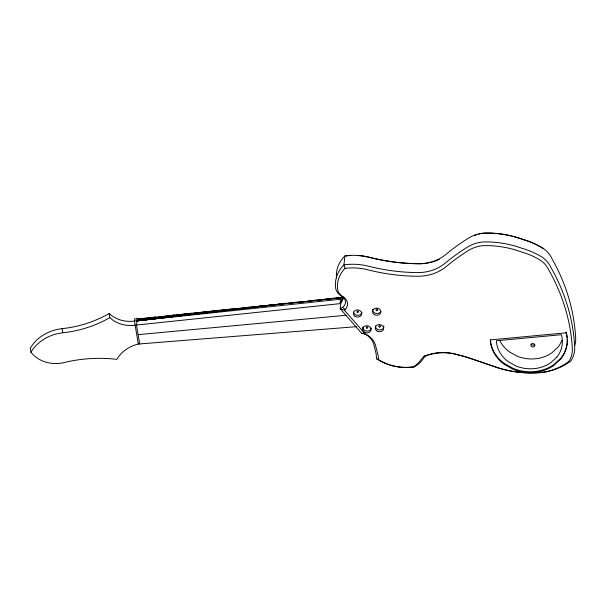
<?xml version="1.0" encoding="UTF-8"?>
<svg xmlns="http://www.w3.org/2000/svg" width="606" height="606" viewBox="0 0 606 606"><rect width="100%" height="100%" fill="white"/><g stroke="black" fill="none" stroke-linecap="round" stroke-linejoin="round"><path stroke-width="0.91" d="M137.145 319.392L155.901 317.044L137.183 319.036M156.28 317.362L174.111 315.12L155.863 317.4M174.073 315.476L191.132 313.31L174.528 315.075L134.456 321.051A29.293 25.104 -9.1 0 1 109.171 313.514A105.133 90.089 -9.1 0 1 62.115 328.664A39.329 33.701 -9.1 0 0 30.3 348.117L30.967 352.253A31.414 26.914 -9.1 0 0 64.297 362.547L67.736 361.714A129.26 110.754 -9.1 0 1 116.882 359.373A31.936 27.368 -9.1 0 1 138.304 344.049L356.411 326.672M343.261 297.19L343.231 297.584L191.549 313.272L136.994 320.816L343.291 298.947M222.304 310.378L207.6 311.575L136.994 320.816L286.35 303.576M236.613 308.863L236.643 308.484L222.758 309.961L136.994 320.816L286.199 303.235L275.238 304.78M237.022 308.818L250.134 307.06L250.096 307.439M250.513 307.393L262.852 305.712L262.815 306.091M263.231 306.045L274.859 304.439L274.821 304.818M307.053 301.371L297.304 302.417L343.223 297.546M316.696 300.387L316.726 300L307.469 301.364M317.105 300.349L325.876 299.023L325.846 299.425M334.542 298.5L334.58 298.107L326.293 298.985L326.263 299.379M340.496 299.243L340.019 303.644L135.115 325.187A29.293 25.104 -9.1 0 1 109.83 317.65A105.133 90.089 -9.1 0 1 62.782 332.8A39.329 33.701 -9.1 0 0 30.967 352.253M566.057 332.845L490.284 339.898A38.557 32.701 6.1 0 0 504.094 364.259L513.214 369.342A38.557 32.701 6.1 0 0 553.634 365.577L560.777 358.979A38.557 32.701 6.1 0 0 566.057 332.845L566.148 331.99A38.557 32.701 6.1 0 1 567.216 337.436M343.557 298.266L342.473 299.016L340.875 302.508L340.208 308.742L361.6 333.262L366.183 334.376A20.983 17.794 6.1 0 1 375.243 344.306L378.182 355.631L378.515 359.578L380.288 360.676A44.14 37.436 6.1 0 0 410.77 367.122L414.572 366.766A29.527 25.035 6.1 0 0 423.935 357.608L425.601 356.01A42.496 36.034 6.1 0 1 456.265 354.427L459.204 355.222A94.824 80.416 6.1 0 1 469.226 358.085L494.549 366.721A94.771 80.371 6.1 0 0 544.165 372.235A59.138 50.146 6.1 0 0 570.92 360.858A31.641 26.838 6.1 0 0 574.715 346.943A233.484 198.003 6.1 0 0 567.61 306.242L565.474 299.591A233.484 198.003 6.1 0 0 550.877 267.36A27.414 23.248 6.1 0 0 538.264 254.906A69.395 58.85 6.1 0 0 522.092 248.354A90.264 76.553 6.1 0 0 483.535 241.93A33.019 27.997 6.1 0 0 467.734 246.937A206.669 175.263 6.1 0 0 445.069 263.239A40.049 33.966 6.1 0 1 417.428 272.602A175.664 148.97 6.1 0 1 368.706 266.246A55.017 46.662 6.1 0 0 343.958 264.86A36.496 30.951 6.1 0 0 335.815 289.198A14.021 11.893 6.1 0 0 341.814 296.281A8.029 6.81 6.1 0 1 342.64 307.295L345.109 309.56L344.473 310.227L340.208 308.742L342.64 307.295M342.663 299.675L340.875 302.508L341.981 301.015M534.84 344.223L534.628 344.549A1.977 1.674 6.1 0 1 531.863 344.806L531.492 344.488A1.977 1.674 6.1 0 1 531.227 344.102M413.474 366.766L414.004 366.441A27.315 23.164 6.1 0 0 421.246 359.358L424.056 356.222L426.927 355.169A44.677 37.883 6.1 0 1 456.644 354.412L462.12 355.843A96.892 82.174 6.1 0 1 469.771 358.123L495.14 366.774A92.559 78.5 6.1 0 0 539.173 372.592L545.855 371.728A56.926 48.275 6.1 0 0 567.39 362.57L569.398 360.706A29.444 24.967 6.1 0 0 572.322 348.738A231.257 196.117 6.1 0 0 565.284 308.424L563.171 301.833A231.53 196.352 6.1 0 0 548.68 269.859L547.839 268.193A25.21 21.377 6.1 0 0 538.749 259.216L536.961 258.27A67.251 57.032 6.1 0 0 522.645 252.316L515.933 250.119A88.059 74.682 6.1 0 0 488.959 245.627L482.293 245.71A30.83 26.149 6.1 0 0 468.862 250.263A204.555 173.468 6.1 0 0 446.425 266.405L444.493 267.913A42.238 35.822 6.1 0 1 417.307 276.26A177.846 150.826 6.1 0 1 367.986 269.829A52.858 44.829 6.1 0 0 346.162 268.246L344.981 268.39L343.958 269.473A34.292 29.08 6.1 0 0 337.527 288.706L337.989 291.198A11.817 10.022 6.1 0 0 342.148 296.122L344.193 297.455A10.241 8.681 6.1 0 1 345.109 309.56M424.056 356.222L425.601 356.01M262.921 306.053L136.994 320.816L274.919 304.78M207.146 311.969L191.095 313.666M297.304 302.417L286.577 303.553L296.925 302.099L296.895 302.485M138.115 334.648L346.147 315.271M361.6 333.262L363.774 333.444A18.778 15.923 6.1 0 1 373.788 344.42L376.19 354.071L376.538 358.729L378.515 359.578M344.473 310.227L365.054 333.815M344.981 268.39L343.958 264.86L344.912 255.944L347.496 255.77A52.858 44.829 6.1 0 1 350.798 255.512M342.814 297.622L342.852 297.228L334.989 298.069L334.959 298.455M139.713 344.087L136.524 325.217L137.259 318.37L134.684 318.938L134.456 321.051L138.304 344.049M109.171 313.514L109.83 317.65M62.115 328.664L62.782 332.8M371.251 328.073A4.227 3.583 6.1 0 1 366.562 331.073A4.227 3.583 6.1 0 1 362.865 326.975M383.84 325.96A4.227 3.583 6.1 0 1 379.712 329.944A4.227 3.583 6.1 0 1 375.47 325.801M525.334 240.256A67.251 57.032 6.1 0 0 523.978 239.832L517.266 237.643A88.059 74.682 6.1 0 0 512.002 236.173M526.682 240.703A67.251 57.032 6.1 0 1 533.25 243.294M534.53 243.885A67.251 57.032 6.1 0 1 538.295 245.794L540.082 246.733A25.21 21.377 6.1 0 1 541.173 247.399M511.116 235.954A88.059 74.682 6.1 0 0 490.292 233.143L483.626 233.234A30.83 26.149 6.1 0 0 481.005 233.636M474.748 235.484A30.83 26.149 6.1 0 1 475.952 235.022M478.437 234.234A30.83 26.149 6.1 0 1 479.71 233.908M414.572 366.766A46.351 39.307 6.1 0 1 376.538 358.729M574.897 345.246A31.641 26.838 6.1 0 0 575.67 338.034A233.484 198.003 6.1 0 0 568.557 297.326L566.428 290.675A233.484 198.003 6.1 0 0 551.831 258.444A27.414 23.248 6.1 0 0 539.219 245.991A69.395 58.85 6.1 0 0 523.046 239.446A90.264 76.553 6.1 0 0 484.489 233.022A33.019 27.997 6.1 0 0 468.688 238.022A206.669 175.263 6.1 0 0 446.024 254.323A40.049 33.966 6.1 0 1 418.375 263.686A175.664 148.97 6.1 0 1 369.66 257.33A55.017 46.662 6.1 0 0 344.912 255.944A36.496 30.951 6.1 0 0 336.474 278.093M343.594 298.387A8.029 6.81 6.1 0 1 342.473 299.016M380.803 311.363A4.227 3.583 6.1 0 1 375.841 313.363A4.227 3.583 6.1 0 1 372.69 309.363M361.926 312.249A4.227 3.583 6.1 0 1 357.79 315.287A4.227 3.583 6.1 0 1 353.556 312.09M561.868 340.345A33.065 28.043 6.1 0 1 557.876 347.276L551.755 352.934A33.065 28.043 6.1 0 1 517.085 356.169L509.267 351.806A33.065 28.043 6.1 0 1 499.738 340.322M567.33 339.277A38.557 32.701 6.1 0 1 560.868 358.123L553.725 364.721A38.557 32.701 6.1 0 1 513.305 368.486L504.184 363.403A38.557 32.701 6.1 0 1 490.428 339.951M439.267 259.345A42.238 35.822 6.1 0 1 435.267 261.012M434.434 261.3A42.238 35.822 6.1 0 1 431.911 262.08M431.055 262.307A42.238 35.822 6.1 0 1 429.328 262.709M428.457 262.89A42.238 35.822 6.1 0 1 418.64 263.784A177.846 150.826 6.1 0 1 369.319 257.353A52.858 44.829 6.1 0 0 357.449 255.527M541.703 247.748A25.21 21.377 6.1 0 1 543.234 248.861M531.273 344.223L531.015 344.602A1.977 1.674 6.1 0 0 531.303 346.268L531.667 346.587A1.977 1.674 6.1 0 0 534.431 346.329L534.689 345.958A1.977 1.674 6.1 0 0 534.401 344.284L534.037 343.966A1.977 1.674 6.1 0 0 531.273 344.223M556.823 357.116L550.702 362.774A33.065 28.043 6.1 0 1 516.032 366.009L508.222 361.646A33.065 28.043 6.1 0 1 496.375 340.761L561.353 334.709A33.065 28.043 6.1 0 1 556.823 357.116M364.342 332.103A4.227 3.583 6.1 0 0 371.061 329.853A4.227 3.583 6.1 0 0 365.206 325.952A4.227 3.583 6.1 0 0 364.342 332.103M366.577 328.058A0.811 0.682 6.1 0 0 367.857 327.626A0.811 0.682 6.1 0 0 366.736 326.884A0.811 0.682 6.1 0 0 366.577 328.058M376.94 330.929A4.227 3.583 6.1 0 0 383.666 328.679A4.227 3.583 6.1 0 0 377.803 324.778A4.227 3.583 6.1 0 0 376.94 330.929M357.282 312.204A0.757 0.644 6.1 0 0 358.487 311.795A0.757 0.644 6.1 0 0 357.434 311.098A0.757 0.644 6.1 0 0 357.282 312.204M355.018 316.279A4.227 3.583 6.1 0 0 361.737 314.029A4.227 3.583 6.1 0 0 355.881 310.128A4.227 3.583 6.1 0 0 355.018 316.279M374.167 314.499A4.227 3.583 6.1 0 0 380.886 312.241A4.227 3.583 6.1 0 0 375.031 308.348A4.227 3.583 6.1 0 0 374.167 314.499M379.167 326.892A0.826 0.697 6.1 0 0 380.477 326.452A0.826 0.697 6.1 0 0 379.333 325.695A0.826 0.697 6.1 0 0 379.167 326.892M376.326 310.53A0.932 0.788 6.1 0 0 377.803 310.037A0.932 0.788 6.1 0 0 376.515 309.174A0.932 0.788 6.1 0 0 376.326 310.53"/></g></svg>
